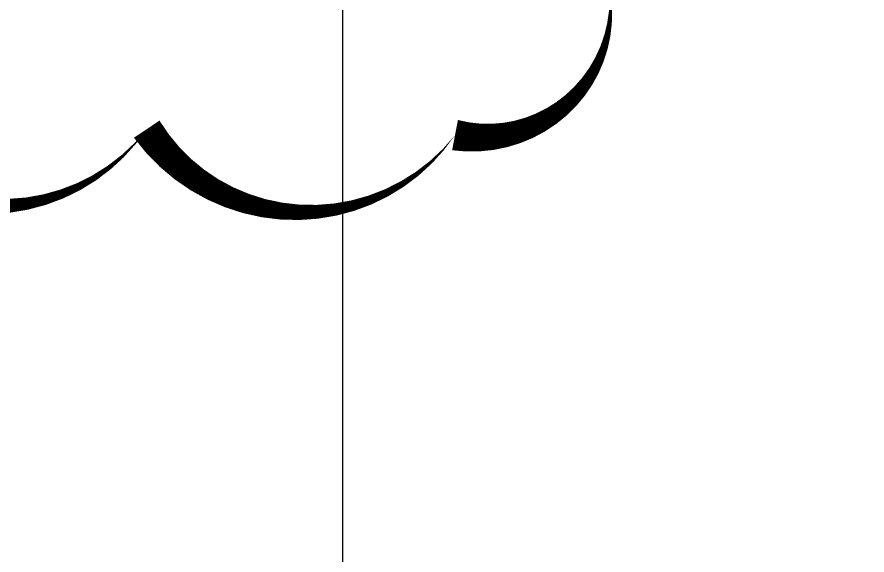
# Model space of a CAD drawing. Header units: metres. Extents: x 75097 to 220695, y -1557923 to -1361206.
# Drawn here: x 110813 to 114122, y -1428878 to -1426781 of the extents above; entities that cross this region are included whole.
import ezdxf

# ---------------------------------------------------------------- set-up
doc = ezdxf.new("R2010")
doc.units = ezdxf.units.M
doc.layers.add('E-LG', color=245, linetype='Continuous', lineweight=30)
doc.layers.add('REV 01', color=7, linetype='Continuous', lineweight=0, true_color=0xe41b4d)

msp = doc.modelspace()

# ---------------------------------------------------------------- linework, layer by layer
at = {"layer": 'E-LG', "color": 1}
msp.add_lwpolyline([(114121.9, -1438163.1), (113976.1, -1437823.1), (112072.6, -1437823.1), (112072.6, -1431172), (112496.9, -1430971.6), (112081, -1430928.9), (112081, -1425669.9), (112433.9, -1425522.7), (112069.9, -1425406.5), (108550.8, -1425406.5), (108550.8, -1424950.6), (108261.7, -1424857.6), (108557.5, -1424816.6), (108557.5, -1421791.1), (108261.7, -1421679.4), (108556.9, -1421628.8), (112349.4, -1421628.8), (112433.9, -1421592.4), (112335.3, -1421540.3), (108551.1, -1421540.3), (108551.1, -1418318.7), (108261.7, -1418252.7)], dxfattribs=at)
at = {"layer": 'REV 01', "color": 6, "elevation": 0}
msp.add_lwpolyline([(112958.9, -1414658, 0, 120, -0.520567), (112974.7, -1415858.2, 0, 120, -0.520567), (112990.6, -1417058.4, 0, 120, -0.520567), (113006.4, -1418258.7, 0, 120, -0.520567), (113022.2, -1419458.9, 0, 120, -0.520567), (113038.1, -1420659.1, 0, 120, -0.520567), (113053.9, -1421859.4, 0, 120, -0.520567), (113069.8, -1423059.6, 0, 120, -0.520567), (113085.6, -1424259.8, 0, 120, -0.520567), (113101.4, -1425460.1, 0, 120, -0.520567), (113117.3, -1426660.3, 0, 120, -0.520567), (112518.2, -1427241.8, 0, 120, -0.520567), (111318.1, -1427218.5, 0, 120, -0.520567), (110118, -1427195.2, 0, 120, -0.520567), (108917.9, -1427171.9, 0, 120, -0.520567), (107717.8, -1427148.6, 0, 120, -0.520567)], format="xyseb", dxfattribs=at)

doc.saveas('drawing.dxf')
